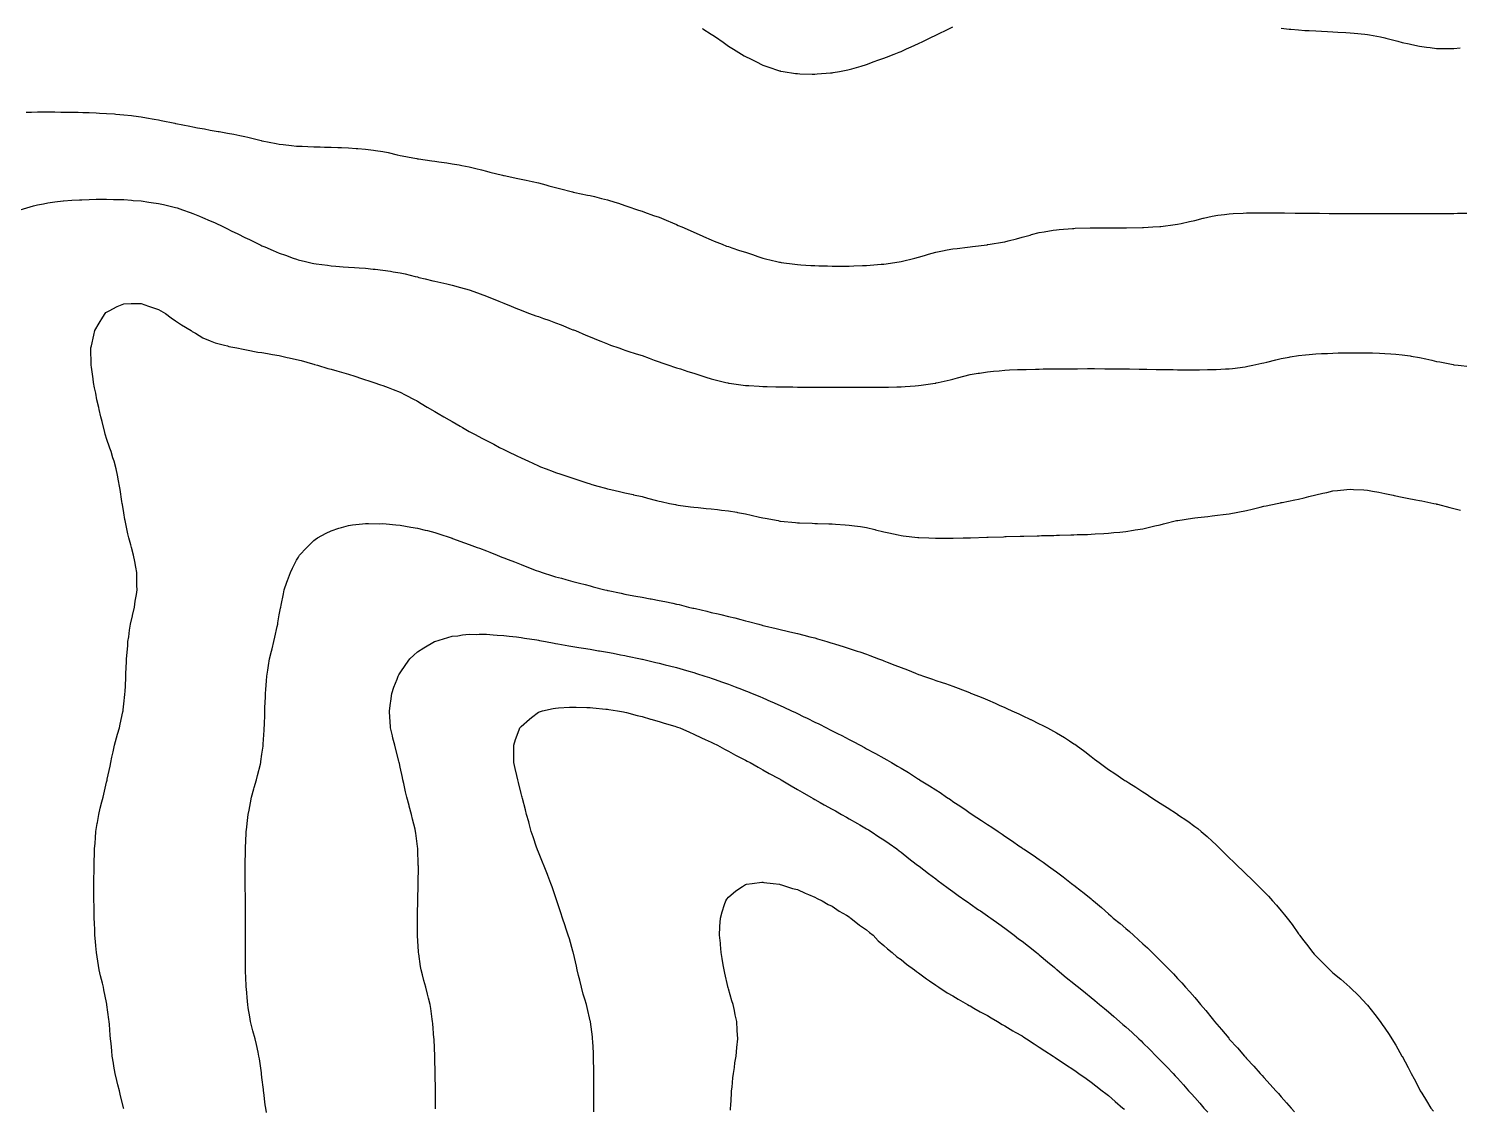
# Model space of a CAD drawing. Extents: x -717077 to -715000, y -984627 to -984000.
# Drawn here: x -715831 to -715748.2, y -984243.5 to -984181 of the extents above; entities that cross this region are included whole.
import ezdxf

# ---------------------------------------------------------------- set-up
doc = ezdxf.new("R2010")
doc.units = 0
doc.layers.add('buffer_B1_0_1_clip', color=7, linetype='Continuous')

msp = doc.modelspace()

# ---------------------------------------------------------------- linework, layer by layer
at = {"layer": 'buffer_B1_0_1_clip'}
for points in [[(-715792, -984181.004), (-715791.973, -984181.022), (-715791.496, -984181.337), (-715791.395, -984181.399), (-715791.243, -984181.5), (-715790.805, -984181.809), (-715790.496, -984182.029), (-715790.204, -984182.208), (-715789.736, -984182.5), (-715789.584, -984182.589), (-715789.496, -984182.64), (-715789.224, -984182.772), (-715788.916, -984182.92), (-715788.496, -984183.129), (-715788.219, -984183.223), (-715787.541, -984183.455), (-715787.496, -984183.471), (-715787.471, -984183.475), (-715787.323, -984183.5), (-715786.604, -984183.608), (-715786.496, -984183.624), (-715786.369, -984183.627), (-715785.643, -984183.647), (-715785.496, -984183.651), (-715785.354, -984183.642), (-715784.578, -984183.582), (-715784.496, -984183.577), (-715784.43, -984183.566), (-715784.054, -984183.5), (-715783.586, -984183.41), (-715783.496, -984183.392), (-715783.341, -984183.345), (-715782.812, -984183.184), (-715782.496, -984183.089), (-715782.066, -984182.93), (-715781.848, -984182.852), (-715781.496, -984182.725), (-715781.333, -984182.663), (-715780.903, -984182.5), (-715780.613, -984182.382), (-715780.496, -984182.334), (-715780.193, -984182.198), (-715779.922, -984182.074), (-715779.496, -984181.883), (-715779.239, -984181.757), (-715778.701, -984181.5), (-715778.563, -984181.433), (-715778.496, -984181.401), (-715778.303, -984181.307), (-715777.892, -984181.104), (-715777.496, -984180.915)], [(-715758.496, -984180.999), (-715758.041, -984181.045), (-715757.943, -984181.052), (-715757.496, -984181.096), (-715757.115, -984181.12), (-715756.867, -984181.129), (-715756.496, -984181.151), (-715756.164, -984181.169), (-715755.816, -984181.179), (-715755.496, -984181.196), (-715755.211, -984181.216), (-715754.756, -984181.24), (-715754.496, -984181.258), (-715754.278, -984181.283), (-715753.647, -984181.349), (-715753.496, -984181.366), (-715753.382, -984181.386), (-715752.746, -984181.5), (-715752.496, -984181.547), (-715752.431, -984181.565), (-715751.74, -984181.744), (-715751.496, -984181.815), (-715751.088, -984181.908), (-715750.937, -984181.942), (-715750.496, -984182.043), (-715750.088, -984182.093), (-715749.878, -984182.117), (-715749.496, -984182.164), (-715749.163, -984182.167), (-715748.827, -984182.169), (-715748.496, -984182.172), (-715748.132, -984182.136)], [(-715831.145, -984185.851), (-715830.845, -984185.849), (-715830.496, -984185.844), (-715830.152, -984185.844), (-715829.841, -984185.845), (-715829.496, -984185.845), (-715829.148, -984185.848), (-715828.849, -984185.853), (-715828.496, -984185.856), (-715828.133, -984185.863), (-715827.867, -984185.871), (-715827.496, -984185.879), (-715827.1, -984185.896), (-715826.902, -984185.906), (-715826.496, -984185.924), (-715826.037, -984185.96), (-715825.962, -984185.966), (-715825.496, -984186.002), (-715825.052, -984186.056), (-715824.925, -984186.071), (-715824.496, -984186.123), (-715824.173, -984186.177), (-715823.745, -984186.251), (-715823.496, -984186.293), (-715823.324, -984186.328), (-715822.546, -984186.5), (-715822.505, -984186.509), (-715822.496, -984186.511), (-715822.482, -984186.514), (-715821.671, -984186.675), (-715821.496, -984186.712), (-715821.238, -984186.758), (-715820.825, -984186.829), (-715820.496, -984186.889), (-715820.024, -984186.972), (-715819.976, -984186.98), (-715819.496, -984187.067), (-715819.132, -984187.136), (-715818.784, -984187.212), (-715818.496, -984187.27), (-715818.306, -984187.31), (-715817.55, -984187.5), (-715817.507, -984187.511), (-715817.496, -984187.514), (-715817.478, -984187.518), (-715816.667, -984187.671), (-715816.496, -984187.706), (-715816.264, -984187.732), (-715815.779, -984187.783), (-715815.496, -984187.814), (-715815.166, -984187.831), (-715814.841, -984187.845), (-715814.496, -984187.862), (-715814.126, -984187.87), (-715813.871, -984187.875), (-715813.496, -984187.884), (-715813.099, -984187.897), (-715812.898, -984187.903), (-715812.496, -984187.916), (-715812.047, -984187.949), (-715811.952, -984187.956), (-715811.496, -984187.991), (-715811.049, -984188.053), (-715810.924, -984188.072), (-715810.496, -984188.134), (-715810.192, -984188.196), (-715809.678, -984188.318), (-715809.496, -984188.358), (-715809.375, -984188.379), (-715808.759, -984188.5), (-715808.54, -984188.544), (-715808.496, -984188.553), (-715808.434, -984188.562), (-715807.671, -984188.676), (-715807.496, -984188.701), (-715807.263, -984188.733), (-715806.793, -984188.797), (-715806.496, -984188.838), (-715806.084, -984188.912), (-715805.934, -984188.938), (-715805.496, -984189.018), (-715805.108, -984189.112), (-715804.797, -984189.2), (-715804.496, -984189.277), (-715804.314, -984189.319), (-715803.569, -984189.5), (-715803.51, -984189.515), (-715803.496, -984189.518), (-715803.473, -984189.523), (-715802.682, -984189.686), (-715802.496, -984189.724), (-715802.21, -984189.786), (-715801.857, -984189.861), (-715801.496, -984189.942), (-715801.057, -984190.061), (-715800.882, -984190.114), (-715800.496, -984190.224), (-715800.275, -984190.279), (-715799.529, -984190.468), (-715799.496, -984190.476), (-715799.476, -984190.48), (-715799.382, -984190.5), (-715798.652, -984190.656), (-715798.496, -984190.687), (-715798.252, -984190.744), (-715797.839, -984190.843), (-715797.496, -984190.923), (-715797.06, -984191.064), (-715796.866, -984191.13), (-715796.496, -984191.253), (-715796.312, -984191.316), (-715795.759, -984191.5), (-715795.563, -984191.567), (-715795.496, -984191.589), (-715795.361, -984191.635), (-715794.822, -984191.827), (-715794.496, -984191.935), (-715794.099, -984192.103), (-715793.733, -984192.263), (-715793.496, -984192.365), (-715793.402, -984192.406), (-715793.188, -984192.5), (-715792.71, -984192.714), (-715792.496, -984192.806), (-715792.016, -984193.02), (-715791.942, -984193.054), (-715791.496, -984193.254), (-715791.32, -984193.324), (-715790.863, -984193.5), (-715790.597, -984193.602), (-715790.496, -984193.638), (-715790.291, -984193.705), (-715789.849, -984193.854), (-715789.496, -984193.966), (-715789.095, -984194.099), (-715788.793, -984194.203), (-715788.496, -984194.303), (-715788.339, -984194.343), (-715787.696, -984194.5), (-715787.534, -984194.538), (-715787.496, -984194.547), (-715787.443, -984194.553), (-715786.654, -984194.658), (-715786.496, -984194.676), (-715786.31, -984194.686), (-715785.721, -984194.725), (-715785.496, -984194.737), (-715785.253, -984194.743), (-715784.752, -984194.756), (-715784.496, -984194.761), (-715784.235, -984194.761), (-715783.755, -984194.76), (-715783.496, -984194.76), (-715783.243, -984194.753), (-715782.731, -984194.735), (-715782.496, -984194.729), (-715782.281, -984194.715), (-715781.658, -984194.663), (-715781.496, -984194.652), (-715781.362, -984194.634), (-715780.497, -984194.5), (-715780.496, -984194.5), (-715780.496, -984194.5), (-715779.697, -984194.299), (-715779.496, -984194.248), (-715779.142, -984194.146), (-715778.918, -984194.078), (-715778.496, -984193.961), (-715778.109, -984193.887), (-715777.828, -984193.832), (-715777.496, -984193.768), (-715777.256, -984193.74), (-715776.656, -984193.66), (-715776.496, -984193.641), (-715776.368, -984193.628), (-715775.522, -984193.526), (-715775.496, -984193.523), (-715775.475, -984193.521), (-715775.348, -984193.5), (-715774.62, -984193.376), (-715774.496, -984193.352), (-715774.298, -984193.302), (-715773.816, -984193.18), (-715773.496, -984193.1), (-715773.03, -984192.966), (-715772.939, -984192.943), (-715772.496, -984192.823), (-715772.221, -984192.775), (-715771.685, -984192.69), (-715771.496, -984192.658), (-715771.35, -984192.646), (-715770.583, -984192.587), (-715770.496, -984192.58), (-715770.418, -984192.578), (-715769.551, -984192.555), (-715769.496, -984192.554), (-715769.442, -984192.554), (-715768.548, -984192.552), (-715768.496, -984192.552), (-715768.444, -984192.552), (-715767.547, -984192.552), (-715767.496, -984192.552), (-715767.444, -984192.552), (-715766.53, -984192.534), (-715766.496, -984192.534), (-715766.464, -984192.532), (-715765.93, -984192.5), (-715765.521, -984192.475), (-715765.496, -984192.473), (-715765.464, -984192.468), (-715764.637, -984192.359), (-715764.496, -984192.34), (-715764.291, -984192.296), (-715763.809, -984192.187), (-715763.496, -984192.122), (-715763.001, -984191.995), (-715762.987, -984191.992), (-715762.496, -984191.874), (-715762.17, -984191.826), (-715761.772, -984191.776), (-715761.496, -984191.737), (-715761.273, -984191.723), (-715760.689, -984191.694), (-715760.496, -984191.682), (-715760.316, -984191.68), (-715759.672, -984191.676), (-715759.496, -984191.674), (-715759.321, -984191.675), (-715758.679, -984191.683), (-715758.496, -984191.684), (-715758.31, -984191.686), (-715757.692, -984191.697), (-715757.496, -984191.699), (-715757.296, -984191.7), (-715756.704, -984191.708), (-715756.496, -984191.71), (-715756.285, -984191.71), (-715755.711, -984191.715), (-715755.496, -984191.716), (-715755.279, -984191.717), (-715754.716, -984191.72), (-715754.496, -984191.721), (-715754.275, -984191.721), (-715753.72, -984191.724), (-715753.496, -984191.725), (-715753.271, -984191.725), (-715752.723, -984191.727), (-715752.496, -984191.728), (-715752.268, -984191.728), (-715751.726, -984191.73), (-715751.496, -984191.73), (-715751.266, -984191.73), (-715750.725, -984191.73), (-715750.496, -984191.73), (-715750.267, -984191.728), (-715749.721, -984191.725), (-715749.496, -984191.724), (-715749.274, -984191.722), (-715748.711, -984191.715), (-715748.496, -984191.713), (-715748.285, -984191.711), (-715747.697, -984191.701)], [(-715831.494, -984191.5), (-715830.727, -984191.269), (-715830.496, -984191.21), (-715830.149, -984191.153), (-715829.891, -984191.105), (-715829.496, -984191.043), (-715828.999, -984190.997), (-715828.993, -984190.997), (-715828.496, -984190.952), (-715828.065, -984190.931), (-715827.922, -984190.926), (-715827.496, -984190.906), (-715827.097, -984190.899), (-715826.895, -984190.899), (-715826.496, -984190.893), (-715826.094, -984190.902), (-715825.905, -984190.909), (-715825.496, -984190.918), (-715825.044, -984190.953), (-715824.956, -984190.96), (-715824.496, -984190.995), (-715824.055, -984191.059), (-715823.917, -984191.079), (-715823.496, -984191.14), (-715823.203, -984191.207), (-715822.664, -984191.332), (-715822.496, -984191.371), (-715822.397, -984191.402), (-715822.105, -984191.5), (-715821.658, -984191.662), (-715821.496, -984191.723), (-715821.118, -984191.879), (-715820.945, -984191.949), (-715820.496, -984192.137), (-715820.245, -984192.249), (-715819.719, -984192.5), (-715819.57, -984192.574), (-715819.496, -984192.613), (-715819.275, -984192.721), (-715818.899, -984192.904), (-715818.496, -984193.104), (-715818.226, -984193.23), (-715817.676, -984193.5), (-715817.556, -984193.56), (-715817.496, -984193.59), (-715817.339, -984193.657), (-715816.856, -984193.86), (-715816.496, -984194.015), (-715816.136, -984194.14), (-715815.694, -984194.302), (-715815.496, -984194.373), (-715815.393, -984194.397), (-715814.975, -984194.5), (-715814.587, -984194.591), (-715814.496, -984194.612), (-715814.367, -984194.629), (-715813.712, -984194.716), (-715813.496, -984194.745), (-715813.23, -984194.766), (-715812.795, -984194.799), (-715812.496, -984194.823), (-715812.149, -984194.847), (-715811.863, -984194.867), (-715811.496, -984194.893), (-715811.059, -984194.937), (-715810.944, -984194.948), (-715810.496, -984194.994), (-715810.06, -984195.064), (-715809.906, -984195.09), (-715809.496, -984195.157), (-715809.215, -984195.219), (-715808.631, -984195.365), (-715808.496, -984195.396), (-715808.412, -984195.416), (-715808.053, -984195.5), (-715807.606, -984195.61), (-715807.496, -984195.637), (-715807.318, -984195.678), (-715806.796, -984195.8), (-715806.496, -984195.869), (-715805.999, -984196.004), (-715805.496, -984196.14), (-715805.229, -984196.233), (-715804.504, -984196.5), (-715804.498, -984196.502), (-715804.496, -984196.503), (-715804.491, -984196.505), (-715803.788, -984196.792), (-715803.496, -984196.909), (-715803.076, -984197.081), (-715802.801, -984197.195), (-715802.496, -984197.321), (-715802.366, -984197.37), (-715802.003, -984197.5), (-715801.636, -984197.64), (-715801.496, -984197.691), (-715801.202, -984197.794), (-715800.899, -984197.903), (-715800.496, -984198.041), (-715800.167, -984198.171), (-715799.588, -984198.408), (-715799.496, -984198.445), (-715799.456, -984198.461), (-715799.355, -984198.5), (-715798.752, -984198.756), (-715798.496, -984198.86), (-715798.042, -984199.047), (-715797.884, -984199.112), (-715797.496, -984199.272), (-715797.329, -984199.333), (-715796.845, -984199.5), (-715796.589, -984199.594), (-715796.496, -984199.625), (-715796.312, -984199.684), (-715795.838, -984199.842), (-715795.496, -984199.947), (-715795.091, -984200.095), (-715794.791, -984200.205), (-715794.496, -984200.313), (-715794.357, -984200.361), (-715793.939, -984200.5), (-715793.611, -984200.615), (-715793.496, -984200.652), (-715793.276, -984200.72), (-715792.853, -984200.857), (-715792.496, -984200.964), (-715792.092, -984201.097), (-715791.803, -984201.193), (-715791.496, -984201.295), (-715791.332, -984201.336), (-715790.644, -984201.5), (-715790.525, -984201.529), (-715790.496, -984201.535), (-715790.456, -984201.54), (-715789.649, -984201.653), (-715789.496, -984201.67), (-715789.316, -984201.68), (-715788.717, -984201.721), (-715788.496, -984201.732), (-715788.259, -984201.737), (-715787.747, -984201.752), (-715787.496, -984201.756), (-715787.239, -984201.758), (-715786.758, -984201.763), (-715786.496, -984201.764), (-715786.232, -984201.764), (-715785.761, -984201.766), (-715785.496, -984201.766), (-715785.23, -984201.766), (-715784.763, -984201.768), (-715784.496, -984201.768), (-715784.227, -984201.769), (-715783.766, -984201.77), (-715783.496, -984201.771), (-715783.223, -984201.773), (-715782.769, -984201.773), (-715782.496, -984201.775), (-715782.222, -984201.774), (-715781.766, -984201.77), (-715781.496, -984201.77), (-715781.231, -984201.765), (-715780.745, -984201.75), (-715780.496, -984201.745), (-715780.264, -984201.732), (-715779.682, -984201.687), (-715779.496, -984201.676), (-715779.339, -984201.657), (-715778.533, -984201.538), (-715778.496, -984201.533), (-715778.469, -984201.527), (-715778.357, -984201.5), (-715777.652, -984201.344), (-715777.496, -984201.309), (-715777.238, -984201.242), (-715776.858, -984201.138), (-715776.496, -984201.048), (-715776.027, -984200.969), (-715775.952, -984200.957), (-715775.496, -984200.881), (-715775.146, -984200.85), (-715774.815, -984200.819), (-715774.496, -984200.791), (-715774.217, -984200.779), (-715773.753, -984200.757), (-715773.496, -984200.746), (-715773.254, -984200.742), (-715772.723, -984200.728), (-715772.496, -984200.723), (-715772.275, -984200.721), (-715771.708, -984200.713), (-715771.496, -984200.711), (-715771.286, -984200.71), (-715770.701, -984200.705), (-715770.496, -984200.704), (-715770.292, -984200.704), (-715769.698, -984200.702), (-715769.496, -984200.702), (-715769.294, -984200.702), (-715768.7, -984200.704), (-715768.496, -984200.705), (-715768.29, -984200.706), (-715767.708, -984200.712), (-715767.496, -984200.713), (-715767.281, -984200.715), (-715766.72, -984200.725), (-715766.496, -984200.727), (-715766.266, -984200.73), (-715765.737, -984200.741), (-715765.496, -984200.744), (-715765.248, -984200.748), (-715764.753, -984200.757), (-715764.496, -984200.761), (-715764.233, -984200.763), (-715763.762, -984200.767), (-715763.496, -984200.769), (-715763.229, -984200.767), (-715762.755, -984200.76), (-715762.496, -984200.758), (-715762.25, -984200.746), (-715761.71, -984200.714), (-715761.496, -984200.704), (-715761.312, -984200.684), (-715760.585, -984200.59), (-715760.496, -984200.579), (-715760.43, -984200.566), (-715760.135, -984200.5), (-715759.608, -984200.388), (-715759.496, -984200.365), (-715759.316, -984200.321), (-715758.812, -984200.184), (-715758.496, -984200.11), (-715758.027, -984200.031), (-715757.974, -984200.022), (-715757.496, -984199.944), (-715757.091, -984199.905), (-715756.882, -984199.886), (-715756.496, -984199.85), (-715756.163, -984199.833), (-715755.811, -984199.816), (-715755.496, -984199.8), (-715755.202, -984199.794), (-715754.78, -984199.784), (-715754.496, -984199.778), (-715754.217, -984199.779), (-715753.775, -984199.779), (-715753.496, -984199.78), (-715753.205, -984199.791), (-715752.8, -984199.804), (-715752.496, -984199.815), (-715752.152, -984199.844), (-715751.862, -984199.867), (-715751.496, -984199.898), (-715751.028, -984199.968), (-715750.971, -984199.976), (-715750.496, -984200.049), (-715750.124, -984200.128), (-715749.779, -984200.217), (-715749.496, -984200.282), (-715749.31, -984200.314), (-715748.53, -984200.465), (-715748.496, -984200.472), (-715748.47, -984200.475), (-715748.244, -984200.5), (-715747.571, -984200.576)], [(-715825.496, -984243.544), (-715825.504, -984243.508), (-715825.505, -984243.5), (-715825.508, -984243.488), (-715825.7, -984242.704), (-715825.748, -984242.5), (-715825.835, -984242.161), (-715825.906, -984241.91), (-715826.005, -984241.5), (-715826.074, -984241.078), (-715826.101, -984240.895), (-715826.164, -984240.5), (-715826.193, -984240.197), (-715826.235, -984239.762), (-715826.26, -984239.5), (-715826.277, -984239.282), (-715826.332, -984238.664), (-715826.346, -984238.5), (-715826.361, -984238.366), (-715826.472, -984237.525), (-715826.474, -984237.5), (-715826.478, -984237.482), (-715826.496, -984237.399), (-715826.647, -984236.651), (-715826.676, -984236.5), (-715826.733, -984236.264), (-715826.841, -984235.845), (-715826.919, -984235.5), (-715826.999, -984235.003), (-715827, -984234.997), (-715827.078, -984234.5), (-715827.111, -984234.115), (-715827.133, -984233.864), (-715827.164, -984233.5), (-715827.177, -984233.181), (-715827.193, -984232.804), (-715827.205, -984232.5), (-715827.21, -984232.214), (-715827.217, -984231.779), (-715827.222, -984231.5), (-715827.223, -984231.227), (-715827.225, -984230.772), (-715827.226, -984230.5), (-715827.223, -984230.227), (-715827.22, -984229.776), (-715827.217, -984229.5), (-715827.208, -984229.212), (-715827.195, -984228.801), (-715827.185, -984228.5), (-715827.158, -984228.162), (-715827.135, -984227.861), (-715827.106, -984227.5), (-715827.035, -984227.039), (-715827.025, -984226.972), (-715826.951, -984226.5), (-715826.864, -984226.133), (-715826.766, -984225.77), (-715826.699, -984225.5), (-715826.661, -984225.335), (-715826.496, -984224.64), (-715826.468, -984224.529), (-715826.461, -984224.5), (-715826.452, -984224.456), (-715826.292, -984223.705), (-715826.251, -984223.5), (-715826.181, -984223.186), (-715826.115, -984222.882), (-715826.031, -984222.5), (-715825.918, -984222.078), (-715825.853, -984221.857), (-715825.754, -984221.5), (-715825.71, -984221.287), (-715825.554, -984220.558), (-715825.542, -984220.5), (-715825.537, -984220.459), (-715825.496, -984220.101), (-715825.434, -984219.562), (-715825.428, -984219.5), (-715825.424, -984219.429), (-715825.381, -984218.616), (-715825.375, -984218.5), (-715825.369, -984218.374), (-715825.338, -984217.658), (-715825.331, -984217.5), (-715825.316, -984217.321), (-715825.272, -984216.724), (-715825.254, -984216.5), (-715825.211, -984216.216), (-715825.161, -984215.835), (-715825.108, -984215.5), (-715824.998, -984215.002), (-715824.997, -984214.999), (-715824.876, -984214.5), (-715824.831, -984214.165), (-715824.766, -984213.77), (-715824.727, -984213.5), (-715824.733, -984213.263), (-715824.74, -984212.744), (-715824.746, -984212.5), (-715824.803, -984212.194), (-715824.864, -984211.868), (-715824.931, -984211.5), (-715825.056, -984211.06), (-715825.098, -984210.898), (-715825.206, -984210.5), (-715825.255, -984210.26), (-715825.401, -984209.596), (-715825.42, -984209.5), (-715825.429, -984209.434), (-715825.496, -984209.043), (-715825.569, -984208.573), (-715825.583, -984208.5), (-715825.601, -984208.395), (-715825.7, -984207.704), (-715825.739, -984207.5), (-715825.803, -984207.193), (-715825.86, -984206.864), (-715825.943, -984206.5), (-715826.062, -984206.066), (-715826.125, -984205.871), (-715826.235, -984205.5), (-715826.298, -984205.302), (-715826.496, -984204.747), (-715826.552, -984204.557), (-715826.571, -984204.5), (-715826.598, -984204.398), (-715826.755, -984203.759), (-715826.83, -984203.5), (-715826.925, -984203.071), (-715826.948, -984202.952), (-715827.056, -984202.5), (-715827.123, -984202.127), (-715827.193, -984201.803), (-715827.251, -984201.5), (-715827.278, -984201.282), (-715827.373, -984200.623), (-715827.389, -984200.5), (-715827.391, -984200.395), (-715827.397, -984199.599), (-715827.399, -984199.5), (-715827.373, -984199.377), (-715827.233, -984198.764), (-715827.178, -984198.5), (-715826.924, -984198.072), (-715826.713, -984197.717), (-715826.584, -984197.5), (-715826.537, -984197.459), (-715826.496, -984197.427), (-715826.351, -984197.355), (-715825.886, -984197.11), (-715825.496, -984196.94), (-715825.065, -984196.931), (-715824.928, -984196.932), (-715824.496, -984196.924), (-715824.071, -984197.075), (-715823.842, -984197.154), (-715823.496, -984197.276), (-715823.352, -984197.356), (-715823.074, -984197.5), (-715822.754, -984197.758), (-715822.496, -984197.926), (-715822.165, -984198.169), (-715821.587, -984198.5), (-715821.538, -984198.542), (-715821.496, -984198.566), (-715821.349, -984198.647), (-715820.912, -984198.916), (-715820.496, -984199.09), (-715820.202, -984199.206), (-715819.661, -984199.335), (-715819.496, -984199.387), (-715819.409, -984199.413), (-715818.945, -984199.5), (-715818.579, -984199.583), (-715818.496, -984199.593), (-715818.388, -984199.608), (-715817.736, -984199.741), (-715817.496, -984199.77), (-715817.17, -984199.826), (-715816.883, -984199.888), (-715816.496, -984199.948), (-715816.045, -984200.05), (-715815.923, -984200.073), (-715815.496, -984200.164), (-715815.234, -984200.238), (-715814.573, -984200.423), (-715814.496, -984200.445), (-715814.452, -984200.456), (-715814.282, -984200.5), (-715813.683, -984200.687), (-715813.496, -984200.736), (-715813.17, -984200.826), (-715812.901, -984200.905), (-715812.496, -984201.012), (-715812.128, -984201.132), (-715811.734, -984201.262), (-715811.496, -984201.34), (-715811.376, -984201.38), (-715811.012, -984201.5), (-715810.635, -984201.639), (-715810.496, -984201.685), (-715810.196, -984201.801), (-715809.909, -984201.914), (-715809.496, -984202.068), (-715809.207, -984202.211), (-715808.646, -984202.5), (-715808.55, -984202.554), (-715808.496, -984202.585), (-715808.281, -984202.715), (-715807.926, -984202.93), (-715807.496, -984203.191), (-715807.302, -984203.306), (-715806.968, -984203.5), (-715806.668, -984203.672), (-715806.496, -984203.767), (-715806.028, -984204.032), (-715805.88, -984204.116), (-715805.496, -984204.335), (-715805.389, -984204.393), (-715805.193, -984204.5), (-715804.733, -984204.737), (-715804.496, -984204.859), (-715804.074, -984205.078), (-715803.738, -984205.258), (-715803.496, -984205.387), (-715803.42, -984205.424), (-715803.268, -984205.5), (-715802.743, -984205.747), (-715802.496, -984205.865), (-715802.059, -984206.063), (-715801.823, -984206.173), (-715801.496, -984206.325), (-715801.37, -984206.375), (-715801.052, -984206.5), (-715800.647, -984206.651), (-715800.496, -984206.708), (-715800.187, -984206.809), (-715799.899, -984206.904), (-715799.496, -984207.036), (-715799.147, -984207.151), (-715798.684, -984207.312), (-715798.496, -984207.376), (-715798.399, -984207.404), (-715798.06, -984207.5), (-715797.618, -984207.622), (-715797.496, -984207.655), (-715797.296, -984207.7), (-715796.808, -984207.813), (-715796.496, -984207.881), (-715796.002, -984207.994), (-715795.992, -984207.996), (-715795.496, -984208.109), (-715795.185, -984208.189), (-715794.662, -984208.334), (-715794.496, -984208.378), (-715794.395, -984208.399), (-715793.912, -984208.5), (-715793.567, -984208.571), (-715793.496, -984208.586), (-715793.398, -984208.598), (-715792.69, -984208.694), (-715792.496, -984208.719), (-715792.253, -984208.743), (-715791.788, -984208.792), (-715791.496, -984208.821), (-715791.133, -984208.863), (-715790.887, -984208.891), (-715790.496, -984208.936), (-715790.011, -984209.015), (-715789.974, -984209.022), (-715789.496, -984209.102), (-715789.169, -984209.173), (-715788.704, -984209.292), (-715788.496, -984209.34), (-715788.359, -984209.363), (-715787.622, -984209.5), (-715787.516, -984209.52), (-715787.496, -984209.524), (-715787.47, -984209.526), (-715786.604, -984209.608), (-715786.496, -984209.618), (-715786.373, -984209.623), (-715785.646, -984209.65), (-715785.496, -984209.656), (-715785.334, -984209.662), (-715784.676, -984209.68), (-715784.496, -984209.687), (-715784.295, -984209.701), (-715783.732, -984209.736), (-715783.496, -984209.754), (-715783.198, -984209.798), (-715782.841, -984209.845), (-715782.496, -984209.899), (-715782.01, -984210.014), (-715781.971, -984210.026), (-715781.496, -984210.148), (-715781.202, -984210.206), (-715780.673, -984210.323), (-715780.496, -984210.359), (-715780.369, -984210.374), (-715779.525, -984210.471), (-715779.496, -984210.475), (-715779.471, -984210.476), (-715778.887, -984210.5), (-715778.511, -984210.516), (-715778.496, -984210.516), (-715778.48, -984210.516), (-715777.509, -984210.513), (-715777.496, -984210.513), (-715777.483, -984210.513), (-715776.912, -984210.5), (-715776.505, -984210.491), (-715776.496, -984210.491), (-715776.486, -984210.49), (-715775.535, -984210.461), (-715775.496, -984210.459), (-715775.453, -984210.457), (-715774.567, -984210.429), (-715774.496, -984210.426), (-715774.419, -984210.423), (-715773.596, -984210.4), (-715773.496, -984210.396), (-715773.388, -984210.392), (-715772.622, -984210.374), (-715772.496, -984210.37), (-715772.362, -984210.366), (-715771.646, -984210.35), (-715771.496, -984210.345), (-715771.336, -984210.34), (-715770.671, -984210.325), (-715770.496, -984210.318), (-715770.306, -984210.31), (-715769.704, -984210.292), (-715769.496, -984210.283), (-715769.263, -984210.267), (-715768.754, -984210.242), (-715768.496, -984210.224), (-715768.188, -984210.192), (-715767.834, -984210.162), (-715767.496, -984210.125), (-715767.049, -984210.054), (-715766.956, -984210.04), (-715766.496, -984209.964), (-715766.118, -984209.878), (-715765.799, -984209.804), (-715765.496, -984209.734), (-715765.311, -984209.685), (-715764.547, -984209.5), (-715764.505, -984209.491), (-715764.496, -984209.489), (-715764.483, -984209.488), (-715763.635, -984209.361), (-715763.496, -984209.34), (-715763.314, -984209.319), (-715762.742, -984209.254), (-715762.496, -984209.225), (-715762.18, -984209.184), (-715761.853, -984209.143), (-715761.496, -984209.097), (-715760.998, -984209.003), (-715760.994, -984209.002), (-715760.496, -984208.908), (-715760.17, -984208.826), (-715759.716, -984208.72), (-715759.496, -984208.667), (-715759.357, -984208.639), (-715758.734, -984208.5), (-715758.534, -984208.462), (-715758.496, -984208.455), (-715758.438, -984208.443), (-715757.7, -984208.296), (-715757.496, -984208.251), (-715757.167, -984208.172), (-715756.89, -984208.106), (-715756.496, -984208.01), (-715756.084, -984207.912), (-715755.857, -984207.861), (-715755.496, -984207.778), (-715755.242, -984207.754), (-715754.696, -984207.7), (-715754.496, -984207.681), (-715754.304, -984207.692), (-715753.715, -984207.72), (-715753.496, -984207.733), (-715753.207, -984207.789), (-715752.847, -984207.851), (-715752.496, -984207.923), (-715752.019, -984208.024), (-715751.959, -984208.037), (-715751.496, -984208.136), (-715751.194, -984208.198), (-715750.705, -984208.291), (-715750.496, -984208.333), (-715750.358, -984208.362), (-715749.659, -984208.5), (-715749.527, -984208.532), (-715749.496, -984208.538), (-715749.444, -984208.552), (-715748.736, -984208.741), (-715748.496, -984208.806), (-715748.105, -984208.891)], [(-715817.234, -984243.762), (-715817.283, -984243.5), (-715817.305, -984243.309), (-715817.398, -984242.598), (-715817.41, -984242.5), (-715817.417, -984242.421), (-715817.496, -984241.74), (-715817.519, -984241.524), (-715817.523, -984241.5), (-715817.528, -984241.469), (-715817.646, -984240.651), (-715817.672, -984240.5), (-715817.723, -984240.273), (-715817.823, -984239.828), (-715817.898, -984239.5), (-715818.025, -984239.03), (-715818.044, -984238.953), (-715818.16, -984238.5), (-715818.208, -984238.213), (-715818.289, -984237.707), (-715818.323, -984237.5), (-715818.337, -984237.341), (-715818.4, -984236.596), (-715818.408, -984236.5), (-715818.411, -984236.415), (-715818.442, -984235.554), (-715818.444, -984235.5), (-715818.445, -984235.449), (-715818.454, -984234.542), (-715818.454, -984234.5), (-715818.454, -984234.459), (-715818.455, -984233.541), (-715818.455, -984233.5), (-715818.455, -984233.459), (-715818.454, -984232.542), (-715818.454, -984232.5), (-715818.455, -984232.459), (-715818.457, -984231.54), (-715818.457, -984231.5), (-715818.457, -984231.461), (-715818.461, -984230.536), (-715818.461, -984230.5), (-715818.461, -984230.465), (-715818.462, -984229.535), (-715818.462, -984229.5), (-715818.462, -984229.466), (-715818.45, -984228.546), (-715818.449, -984228.5), (-715818.447, -984228.452), (-715818.406, -984227.59), (-715818.403, -984227.5), (-715818.392, -984227.396), (-715818.314, -984226.682), (-715818.296, -984226.5), (-715818.248, -984226.253), (-715818.167, -984225.829), (-715818.103, -984225.5), (-715817.968, -984225.028), (-715817.943, -984224.948), (-715817.81, -984224.5), (-715817.748, -984224.248), (-715817.59, -984223.594), (-715817.567, -984223.5), (-715817.557, -984223.439), (-715817.496, -984223.01), (-715817.435, -984222.561), (-715817.428, -984222.5), (-715817.424, -984222.429), (-715817.37, -984221.626), (-715817.364, -984221.5), (-715817.36, -984221.364), (-715817.334, -984220.662), (-715817.33, -984220.5), (-715817.323, -984220.327), (-715817.298, -984219.698), (-715817.291, -984219.5), (-715817.272, -984219.276), (-715817.232, -984218.764), (-715817.21, -984218.5), (-715817.157, -984218.161), (-715817.117, -984217.88), (-715817.056, -984217.5), (-715816.948, -984217.048), (-715816.911, -984216.916), (-715816.806, -984216.5), (-715816.752, -984216.244), (-715816.613, -984215.618), (-715816.588, -984215.5), (-715816.575, -984215.422), (-715816.496, -984214.954), (-715816.427, -984214.569), (-715816.414, -984214.5), (-715816.392, -984214.396), (-715816.256, -984213.74), (-715816.205, -984213.5), (-715816.052, -984213.056), (-715816.025, -984212.972), (-715815.852, -984212.5), (-715815.738, -984212.258), (-715815.496, -984211.786), (-715815.387, -984211.609), (-715815.317, -984211.5), (-715814.928, -984211.068), (-715814.496, -984210.645), (-715814.411, -984210.585), (-715814.281, -984210.5), (-715813.772, -984210.224), (-715813.496, -984210.093), (-715813.056, -984209.941), (-715812.892, -984209.897), (-715812.496, -984209.774), (-715812.256, -984209.74), (-715811.681, -984209.685), (-715811.496, -984209.66), (-715811.339, -984209.657), (-715810.67, -984209.675), (-715810.496, -984209.671), (-715810.312, -984209.684), (-715809.745, -984209.749), (-715809.496, -984209.765), (-715809.181, -984209.815), (-715808.872, -984209.876), (-715808.496, -984209.93), (-715808.043, -984210.047), (-715807.922, -984210.074), (-715807.496, -984210.177), (-715807.258, -984210.262), (-715806.546, -984210.5), (-715806.509, -984210.513), (-715806.496, -984210.517), (-715806.471, -984210.526), (-715805.777, -984210.782), (-715805.496, -984210.873), (-715805.041, -984211.046), (-715804.902, -984211.094), (-715804.496, -984211.242), (-715804.314, -984211.318), (-715803.877, -984211.5), (-715803.604, -984211.609), (-715803.496, -984211.65), (-715803.249, -984211.747), (-715802.887, -984211.891), (-715802.496, -984212.042), (-715802.164, -984212.168), (-715801.619, -984212.377), (-715801.496, -984212.424), (-715801.439, -984212.443), (-715801.275, -984212.5), (-715800.682, -984212.686), (-715800.496, -984212.743), (-715800.16, -984212.836), (-715799.903, -984212.907), (-715799.496, -984213.019), (-715799.113, -984213.118), (-715798.795, -984213.201), (-715798.496, -984213.279), (-715798.319, -984213.323), (-715797.653, -984213.5), (-715797.526, -984213.53), (-715797.496, -984213.538), (-715797.448, -984213.548), (-715796.7, -984213.704), (-715796.496, -984213.748), (-715796.191, -984213.806), (-715795.861, -984213.866), (-715795.496, -984213.935), (-715795.018, -984214.022), (-715794.963, -984214.033), (-715794.496, -984214.119), (-715794.178, -984214.182), (-715793.713, -984214.283), (-715793.496, -984214.327), (-715793.354, -984214.359), (-715792.797, -984214.5), (-715792.552, -984214.557), (-715792.496, -984214.571), (-715792.402, -984214.594), (-715791.741, -984214.745), (-715791.496, -984214.807), (-715791.095, -984214.901), (-715790.933, -984214.937), (-715790.496, -984215.043), (-715790.127, -984215.131), (-715789.772, -984215.224), (-715789.496, -984215.293), (-715789.329, -984215.334), (-715788.735, -984215.5), (-715788.545, -984215.55), (-715788.496, -984215.564), (-715788.41, -984215.586), (-715787.739, -984215.743), (-715787.496, -984215.808), (-715787.097, -984215.899), (-715786.93, -984215.934), (-715786.496, -984216.038), (-715786.122, -984216.126), (-715785.779, -984216.217), (-715785.496, -984216.287), (-715785.328, -984216.333), (-715784.791, -984216.5), (-715784.565, -984216.569), (-715784.496, -984216.593), (-715784.361, -984216.635), (-715783.8, -984216.805), (-715783.496, -984216.904), (-715783.045, -984217.049), (-715782.895, -984217.101), (-715782.496, -984217.234), (-715782.299, -984217.303), (-715781.797, -984217.5), (-715781.581, -984217.585), (-715781.496, -984217.622), (-715781.299, -984217.698), (-715780.857, -984217.862), (-715780.496, -984218.007), (-715780.136, -984218.14), (-715779.663, -984218.334), (-715779.496, -984218.399), (-715779.419, -984218.424), (-715779.202, -984218.5), (-715778.676, -984218.681), (-715778.496, -984218.747), (-715778.128, -984218.868), (-715777.927, -984218.931), (-715777.496, -984219.078), (-715777.185, -984219.19), (-715776.545, -984219.451), (-715776.496, -984219.47), (-715776.474, -984219.478), (-715776.419, -984219.5), (-715775.76, -984219.764), (-715775.496, -984219.877), (-715775.059, -984220.063), (-715774.819, -984220.177), (-715774.496, -984220.324), (-715774.371, -984220.376), (-715774.092, -984220.5), (-715773.679, -984220.684), (-715773.496, -984220.77), (-715773, -984221.004), (-715772.983, -984221.013), (-715772.496, -984221.259), (-715772.333, -984221.337), (-715772.02, -984221.5), (-715771.675, -984221.679), (-715771.496, -984221.777), (-715771.043, -984222.047), (-715770.757, -984222.239), (-715770.496, -984222.411), (-715770.441, -984222.445), (-715770.365, -984222.5), (-715769.86, -984222.864), (-715769.496, -984223.155), (-715769.293, -984223.298), (-715769.027, -984223.5), (-715768.72, -984223.724), (-715768.496, -984223.901), (-715768.133, -984224.138), (-715767.602, -984224.5), (-715767.536, -984224.541), (-715767.496, -984224.567), (-715767.319, -984224.677), (-715766.916, -984224.921), (-715766.496, -984225.206), (-715766.313, -984225.318), (-715766.041, -984225.5), (-715765.707, -984225.712), (-715765.496, -984225.862), (-715765.099, -984226.104), (-715764.499, -984226.497), (-715764.496, -984226.499), (-715764.495, -984226.5), (-715764.494, -984226.5), (-715763.894, -984226.898), (-715763.496, -984227.2), (-715763.324, -984227.328), (-715763.122, -984227.5), (-715762.782, -984227.787), (-715762.496, -984228.062), (-715762.264, -984228.268), (-715762.026, -984228.5), (-715761.755, -984228.759), (-715761.496, -984229.024), (-715761.25, -984229.255), (-715761.004, -984229.5), (-715760.739, -984229.744), (-715760.496, -984229.982), (-715760.228, -984230.233), (-715759.966, -984230.5), (-715759.722, -984230.727), (-715759.496, -984230.964), (-715759.229, -984231.234), (-715758.994, -984231.5), (-715758.756, -984231.76), (-715758.496, -984232.082), (-715758.302, -984232.307), (-715758.153, -984232.5), (-715757.867, -984232.871), (-715757.496, -984233.408), (-715757.455, -984233.459), (-715757.424, -984233.5), (-715757.178, -984233.818), (-715757.019, -984234.023), (-715756.655, -984234.5), (-715756.579, -984234.584), (-715756.496, -984234.682), (-715756.084, -984235.088), (-715755.681, -984235.5), (-715755.582, -984235.587), (-715755.496, -984235.669), (-715755.044, -984236.048), (-715754.528, -984236.5), (-715754.51, -984236.515), (-715754.496, -984236.527), (-715753.996, -984237.001), (-715753.536, -984237.5), (-715753.518, -984237.522), (-715753.496, -984237.55), (-715753.076, -984238.08), (-715752.768, -984238.5), (-715752.65, -984238.655), (-715752.496, -984238.88), (-715752.24, -984239.245), (-715752.079, -984239.5), (-715751.853, -984239.858), (-715751.501, -984240.495), (-715751.498, -984240.5), (-715751.497, -984240.502), (-715751.496, -984240.504), (-715751.145, -984241.15), (-715750.966, -984241.5), (-715750.799, -984241.803), (-715750.496, -984242.409), (-715750.462, -984242.466), (-715750.442, -984242.5), (-715750.356, -984242.64), (-715750.08, -984243.085), (-715749.824, -984243.5), (-715749.684, -984243.689)], [(-715807.446, -984243.551), (-715807.446, -984243.5), (-715807.446, -984243.45), (-715807.46, -984242.536), (-715807.46, -984242.5), (-715807.46, -984242.465), (-715807.476, -984241.52), (-715807.476, -984241.5), (-715807.477, -984241.481), (-715807.496, -984240.621), (-715807.499, -984240.503), (-715807.499, -984240.5), (-715807.499, -984240.497), (-715807.536, -984239.54), (-715807.538, -984239.5), (-715807.543, -984239.453), (-715807.606, -984238.61), (-715807.616, -984238.5), (-715807.639, -984238.357), (-715807.729, -984237.734), (-715807.768, -984237.5), (-715807.856, -984237.141), (-715807.911, -984236.916), (-715808.012, -984236.5), (-715808.121, -984236.125), (-715808.201, -984235.796), (-715808.28, -984235.5), (-715808.312, -984235.316), (-715808.423, -984234.574), (-715808.435, -984234.5), (-715808.439, -984234.443), (-715808.496, -984233.525), (-715808.497, -984233.502), (-715808.498, -984233.5), (-715808.498, -984233.499), (-715808.503, -984232.507), (-715808.503, -984232.5), (-715808.502, -984232.494), (-715808.496, -984232.234), (-715808.479, -984231.517), (-715808.479, -984231.5), (-715808.479, -984231.483), (-715808.453, -984230.543), (-715808.452, -984230.5), (-715808.453, -984230.457), (-715808.444, -984229.553), (-715808.444, -984229.5), (-715808.446, -984229.45), (-715808.479, -984228.517), (-715808.48, -984228.5), (-715808.482, -984228.486), (-715808.496, -984228.355), (-715808.593, -984227.597), (-715808.604, -984227.5), (-715808.636, -984227.361), (-715808.775, -984226.779), (-715808.835, -984226.5), (-715808.973, -984226.023), (-715808.984, -984225.988), (-715809.115, -984225.5), (-715809.186, -984225.19), (-715809.29, -984224.706), (-715809.336, -984224.5), (-715809.364, -984224.368), (-715809.496, -984223.765), (-715809.545, -984223.55), (-715809.556, -984223.5), (-715809.576, -984223.42), (-715809.751, -984222.756), (-715809.812, -984222.5), (-715809.913, -984222.084), (-715809.948, -984221.952), (-715810.049, -984221.5), (-715810.08, -984221.084), (-715810.089, -984220.907), (-715810.118, -984220.5), (-715810.062, -984220.066), (-715810.046, -984219.95), (-715809.988, -984219.5), (-715809.857, -984219.139), (-715809.679, -984218.684), (-715809.61, -984218.5), (-715809.569, -984218.427), (-715809.496, -984218.302), (-715809.167, -984217.829), (-715808.931, -984217.5), (-715808.711, -984217.285), (-715808.496, -984217.099), (-715808.132, -984216.864), (-715807.501, -984216.5), (-715807.497, -984216.499), (-715807.496, -984216.498), (-715807.493, -984216.497), (-715806.742, -984216.254), (-715806.496, -984216.195), (-715806.155, -984216.159), (-715805.881, -984216.116), (-715805.496, -984216.08), (-715805.079, -984216.084), (-715804.92, -984216.076), (-715804.496, -984216.079), (-715804.109, -984216.113), (-715803.877, -984216.119), (-715803.496, -984216.149), (-715803.189, -984216.193), (-715802.764, -984216.232), (-715802.496, -984216.267), (-715802.298, -984216.303), (-715801.591, -984216.405), (-715801.496, -984216.421), (-715801.43, -984216.435), (-715801.074, -984216.5), (-715800.586, -984216.59), (-715800.496, -984216.603), (-715800.373, -984216.623), (-715799.736, -984216.74), (-715799.496, -984216.778), (-715799.163, -984216.833), (-715798.879, -984216.884), (-715798.496, -984216.945), (-715798.023, -984217.027), (-715797.958, -984217.038), (-715797.496, -984217.117), (-715797.173, -984217.177), (-715796.737, -984217.259), (-715796.496, -984217.304), (-715796.333, -984217.338), (-715795.59, -984217.5), (-715795.512, -984217.517), (-715795.496, -984217.52), (-715795.469, -984217.527), (-715794.7, -984217.704), (-715794.496, -984217.753), (-715794.157, -984217.839), (-715793.899, -984217.903), (-715793.496, -984218.007), (-715793.11, -984218.114), (-715792.786, -984218.21), (-715792.496, -984218.293), (-715792.336, -984218.341), (-715791.852, -984218.5), (-715791.583, -984218.587), (-715791.496, -984218.618), (-715791.314, -984218.682), (-715790.839, -984218.843), (-715790.496, -984218.968), (-715790.106, -984219.11), (-715789.744, -984219.252), (-715789.496, -984219.346), (-715789.384, -984219.388), (-715789.115, -984219.5), (-715788.678, -984219.682), (-715788.496, -984219.764), (-715788.034, -984219.962), (-715787.98, -984219.984), (-715787.496, -984220.202), (-715787.288, -984220.292), (-715786.85, -984220.5), (-715786.61, -984220.614), (-715786.496, -984220.672), (-715786.168, -984220.828), (-715785.933, -984220.937), (-715785.496, -984221.155), (-715785.262, -984221.267), (-715784.809, -984221.5), (-715784.601, -984221.605), (-715784.496, -984221.661), (-715784.173, -984221.824), (-715783.936, -984221.94), (-715783.496, -984222.169), (-715783.276, -984222.281), (-715782.87, -984222.5), (-715782.625, -984222.629), (-715782.496, -984222.701), (-715782.066, -984222.93), (-715781.974, -984222.978), (-715781.496, -984223.244), (-715781.33, -984223.335), (-715781.052, -984223.5), (-715780.7, -984223.704), (-715780.496, -984223.832), (-715780.078, -984224.082), (-715779.614, -984224.382), (-715779.496, -984224.457), (-715779.469, -984224.473), (-715779.426, -984224.5), (-715778.849, -984224.853), (-715778.496, -984225.086), (-715778.241, -984225.245), (-715777.866, -984225.5), (-715777.642, -984225.646), (-715777.496, -984225.75), (-715777.042, -984226.046), (-715776.73, -984226.266), (-715776.496, -984226.429), (-715776.452, -984226.457), (-715776.388, -984226.5), (-715775.844, -984226.849), (-715775.496, -984227.084), (-715775.244, -984227.248), (-715774.881, -984227.5), (-715774.648, -984227.652), (-715774.496, -984227.759), (-715774.051, -984228.055), (-715773.676, -984228.32), (-715773.496, -984228.446), (-715773.463, -984228.468), (-715773.417, -984228.5), (-715772.861, -984228.865), (-715772.496, -984229.117), (-715772.269, -984229.273), (-715771.96, -984229.5), (-715771.687, -984229.691), (-715771.496, -984229.835), (-715771.112, -984230.117), (-715770.623, -984230.5), (-715770.551, -984230.555), (-715770.496, -984230.6), (-715770.056, -984230.94), (-715769.988, -984230.992), (-715769.496, -984231.392), (-715769.436, -984231.44), (-715769.366, -984231.5), (-715768.897, -984231.901), (-715768.496, -984232.259), (-715768.365, -984232.37), (-715768.217, -984232.5), (-715767.822, -984232.827), (-715767.496, -984233.106), (-715767.283, -984233.288), (-715767.048, -984233.5), (-715766.751, -984233.756), (-715766.496, -984233.99), (-715766.23, -984234.234), (-715765.959, -984234.5), (-715765.722, -984234.726), (-715765.496, -984234.958), (-715765.224, -984235.228), (-715764.968, -984235.5), (-715764.734, -984235.738), (-715764.496, -984235.995), (-715764.251, -984236.255), (-715764.037, -984236.5), (-715763.776, -984236.78), (-715763.496, -984237.11), (-715763.313, -984237.317), (-715763.166, -984237.5), (-715762.857, -984237.862), (-715762.496, -984238.32), (-715762.413, -984238.417), (-715762.347, -984238.5), (-715761.948, -984238.953), (-715761.531, -984239.465), (-715761.502, -984239.5), (-715761.499, -984239.504), (-715761.496, -984239.508), (-715761.019, -984240.024), (-715760.613, -984240.5), (-715760.556, -984240.561), (-715760.496, -984240.631), (-715760.073, -984241.078), (-715759.706, -984241.5), (-715759.604, -984241.608), (-715759.496, -984241.734), (-715759.124, -984242.128), (-715758.803, -984242.5), (-715758.655, -984242.66), (-715758.496, -984242.849), (-715758.184, -984243.189), (-715757.922, -984243.5), (-715757.72, -984243.724)], [(-715798.277, -984243.719), (-715798.277, -984243.5), (-715798.276, -984243.281), (-715798.277, -984242.719), (-715798.277, -984242.5), (-715798.278, -984242.282), (-715798.281, -984241.715), (-715798.281, -984241.5), (-715798.284, -984241.289), (-715798.298, -984240.699), (-715798.301, -984240.5), (-715798.31, -984240.314), (-715798.35, -984239.646), (-715798.357, -984239.5), (-715798.371, -984239.376), (-715798.483, -984238.513), (-715798.485, -984238.5), (-715798.487, -984238.491), (-715798.496, -984238.451), (-715798.674, -984237.678), (-715798.715, -984237.5), (-715798.806, -984237.19), (-715798.895, -984236.9), (-715799.008, -984236.5), (-715799.1, -984236.105), (-715799.166, -984235.83), (-715799.244, -984235.5), (-715799.288, -984235.293), (-715799.47, -984234.526), (-715799.476, -984234.5), (-715799.48, -984234.484), (-715799.496, -984234.429), (-715799.702, -984233.706), (-715799.763, -984233.5), (-715799.902, -984233.094), (-715799.95, -984232.955), (-715800.104, -984232.5), (-715800.194, -984232.198), (-715800.383, -984231.613), (-715800.418, -984231.5), (-715800.437, -984231.442), (-715800.496, -984231.283), (-715800.695, -984230.699), (-715800.766, -984230.5), (-715800.949, -984230.048), (-715800.976, -984229.98), (-715801.17, -984229.5), (-715801.26, -984229.264), (-715801.496, -984228.692), (-715801.546, -984228.55), (-715801.563, -984228.5), (-715801.598, -984228.398), (-715801.805, -984227.809), (-715801.909, -984227.5), (-715802.03, -984227.034), (-715802.057, -984226.94), (-715802.175, -984226.5), (-715802.235, -984226.24), (-715802.415, -984225.581), (-715802.435, -984225.5), (-715802.448, -984225.452), (-715802.496, -984225.294), (-715802.654, -984224.658), (-715802.694, -984224.5), (-715802.75, -984224.246), (-715802.84, -984223.845), (-715802.915, -984223.5), (-715802.919, -984223.078), (-715802.918, -984222.922), (-715802.922, -984222.5), (-715802.82, -984222.176), (-715802.606, -984221.61), (-715802.568, -984221.5), (-715802.538, -984221.459), (-715802.496, -984221.411), (-715802.01, -984220.986), (-715801.89, -984220.894), (-715801.496, -984220.588), (-715801.436, -984220.561), (-715801.264, -984220.5), (-715800.631, -984220.365), (-715800.496, -984220.345), (-715800.336, -984220.341), (-715799.699, -984220.297), (-715799.496, -984220.292), (-715799.299, -984220.303), (-715798.681, -984220.315), (-715798.496, -984220.324), (-715798.338, -984220.343), (-715797.591, -984220.405), (-715797.496, -984220.416), (-715797.424, -984220.428), (-715796.924, -984220.5), (-715796.567, -984220.572), (-715796.496, -984220.583), (-715796.387, -984220.609), (-715795.773, -984220.777), (-715795.496, -984220.839), (-715795.009, -984220.987), (-715794.989, -984220.994), (-715794.496, -984221.132), (-715794.218, -984221.223), (-715793.593, -984221.403), (-715793.496, -984221.433), (-715793.447, -984221.451), (-715793.305, -984221.5), (-715792.747, -984221.751), (-715792.496, -984221.85), (-715792.061, -984222.065), (-715791.831, -984222.165), (-715791.496, -984222.318), (-715791.376, -984222.38), (-715791.126, -984222.5), (-715790.727, -984222.732), (-715790.496, -984222.848), (-715790.075, -984223.079), (-715789.769, -984223.227), (-715789.496, -984223.365), (-715789.409, -984223.413), (-715789.243, -984223.5), (-715788.774, -984223.778), (-715788.496, -984223.925), (-715788.129, -984224.134), (-715787.57, -984224.426), (-715787.496, -984224.466), (-715787.474, -984224.479), (-715787.435, -984224.5), (-715786.853, -984224.857), (-715786.496, -984225.06), (-715786.219, -984225.224), (-715785.73, -984225.5), (-715785.583, -984225.588), (-715785.496, -984225.636), (-715785.184, -984225.812), (-715784.945, -984225.949), (-715784.496, -984226.192), (-715784.299, -984226.304), (-715783.946, -984226.5), (-715783.659, -984226.664), (-715783.496, -984226.755), (-715783.026, -984227.03), (-715782.887, -984227.109), (-715782.496, -984227.334), (-715782.394, -984227.398), (-715782.232, -984227.5), (-715781.788, -984227.793), (-715781.496, -984227.983), (-715781.19, -984228.195), (-715780.748, -984228.5), (-715780.603, -984228.608), (-715780.496, -984228.689), (-715780.043, -984229.048), (-715779.618, -984229.378), (-715779.496, -984229.473), (-715779.481, -984229.485), (-715779.46, -984229.5), (-715778.916, -984229.92), (-715778.496, -984230.233), (-715778.342, -984230.346), (-715778.131, -984230.5), (-715777.768, -984230.772), (-715777.496, -984230.971), (-715777.188, -984231.192), (-715776.751, -984231.5), (-715776.603, -984231.608), (-715776.496, -984231.684), (-715776.014, -984232.018), (-715775.905, -984232.091), (-715775.496, -984232.368), (-715775.418, -984232.423), (-715775.308, -984232.5), (-715774.839, -984232.844), (-715774.496, -984233.091), (-715774.261, -984233.266), (-715773.949, -984233.5), (-715773.694, -984233.698), (-715773.496, -984233.849), (-715773.131, -984234.135), (-715772.661, -984234.5), (-715772.57, -984234.574), (-715772.496, -984234.634), (-715772.029, -984235.034), (-715771.622, -984235.374), (-715771.496, -984235.48), (-715771.485, -984235.489), (-715771.471, -984235.5), (-715770.932, -984235.937), (-715770.496, -984236.283), (-715770.376, -984236.381), (-715770.231, -984236.5), (-715769.824, -984236.828), (-715769.496, -984237.092), (-715769.274, -984237.278), (-715769.013, -984237.5), (-715768.731, -984237.735), (-715768.496, -984237.932), (-715768.191, -984238.196), (-715767.847, -984238.5), (-715767.658, -984238.663), (-715767.496, -984238.804), (-715767.13, -984239.134), (-715766.732, -984239.5), (-715766.608, -984239.613), (-715766.496, -984239.719), (-715766.105, -984240.11), (-715765.722, -984240.5), (-715765.608, -984240.613), (-715765.496, -984240.726), (-715765.115, -984241.12), (-715764.753, -984241.5), (-715764.627, -984241.632), (-715764.496, -984241.774), (-715764.152, -984242.157), (-715763.85, -984242.5), (-715763.682, -984242.687), (-715763.496, -984242.897), (-715763.212, -984243.216), (-715762.963, -984243.5), (-715762.743, -984243.748)], [(-715790.372, -984243.624), (-715790.364, -984243.5), (-715790.355, -984243.359), (-715790.321, -984242.675), (-715790.309, -984242.5), (-715790.284, -984242.289), (-715790.24, -984241.756), (-715790.208, -984241.5), (-715790.149, -984241.154), (-715790.117, -984240.88), (-715790.044, -984240.5), (-715790, -984240.005), (-715790, -984239.997), (-715789.952, -984239.5), (-715789.981, -984239.016), (-715789.982, -984238.986), (-715790.012, -984238.5), (-715790.095, -984238.099), (-715790.15, -984237.846), (-715790.224, -984237.5), (-715790.287, -984237.292), (-715790.496, -984236.594), (-715790.515, -984236.519), (-715790.52, -984236.5), (-715790.526, -984236.47), (-715790.695, -984235.699), (-715790.74, -984235.5), (-715790.791, -984235.205), (-715790.848, -984234.852), (-715790.911, -984234.5), (-715790.954, -984234.042), (-715790.96, -984233.965), (-715791.006, -984233.5), (-715790.985, -984233.011), (-715790.984, -984232.988), (-715790.962, -984232.5), (-715790.86, -984232.137), (-715790.718, -984231.723), (-715790.649, -984231.5), (-715790.589, -984231.407), (-715790.496, -984231.294), (-715790.071, -984230.926), (-715789.68, -984230.684), (-715789.496, -984230.562), (-715789.447, -984230.55), (-715789.124, -984230.5), (-715788.561, -984230.435), (-715788.496, -984230.433), (-715788.439, -984230.444), (-715787.907, -984230.5), (-715787.546, -984230.55), (-715787.496, -984230.553), (-715787.422, -984230.574), (-715786.784, -984230.788), (-715786.496, -984230.859), (-715786.057, -984231.061), (-715785.858, -984231.138), (-715785.496, -984231.289), (-715785.359, -984231.364), (-715785.067, -984231.5), (-715784.714, -984231.718), (-715784.496, -984231.82), (-715784.091, -984232.095), (-715783.651, -984232.345), (-715783.496, -984232.438), (-715783.46, -984232.465), (-715783.405, -984232.5), (-715782.908, -984232.912), (-715782.496, -984233.187), (-715782.33, -984233.335), (-715782.12, -984233.5), (-715781.819, -984233.823), (-715781.496, -984234.095), (-715781.289, -984234.293), (-715781.017, -984234.5), (-715780.74, -984234.745), (-715780.496, -984234.911), (-715780.176, -984235.18), (-715779.724, -984235.5), (-715779.598, -984235.602), (-715779.496, -984235.67), (-715779.026, -984236.03), (-715778.853, -984236.143), (-715778.496, -984236.384), (-715778.428, -984236.432), (-715778.319, -984236.5), (-715777.821, -984236.825), (-715777.496, -984237.004), (-715777.193, -984237.197), (-715776.658, -984237.5), (-715776.555, -984237.56), (-715776.496, -984237.59), (-715776.283, -984237.713), (-715775.924, -984237.928), (-715775.496, -984238.153), (-715775.283, -984238.288), (-715774.917, -984238.5), (-715774.651, -984238.656), (-715774.496, -984238.739), (-715774.024, -984239.028), (-715773.896, -984239.1), (-715773.496, -984239.33), (-715773.394, -984239.398), (-715773.234, -984239.5), (-715772.786, -984239.79), (-715772.496, -984239.967), (-715772.178, -984240.183), (-715771.69, -984240.5), (-715771.572, -984240.576), (-715771.496, -984240.623), (-715771.12, -984240.876), (-715770.972, -984240.977), (-715770.496, -984241.287), (-715770.372, -984241.377), (-715770.201, -984241.5), (-715769.79, -984241.794), (-715769.496, -984242.001), (-715769.216, -984242.221), (-715768.858, -984242.5), (-715768.654, -984242.658), (-715768.496, -984242.782), (-715768.108, -984243.112), (-715767.652, -984243.5), (-715767.568, -984243.573)]]:
    msp.add_lwpolyline(points, dxfattribs=at)

doc.saveas('drawing.dxf')
